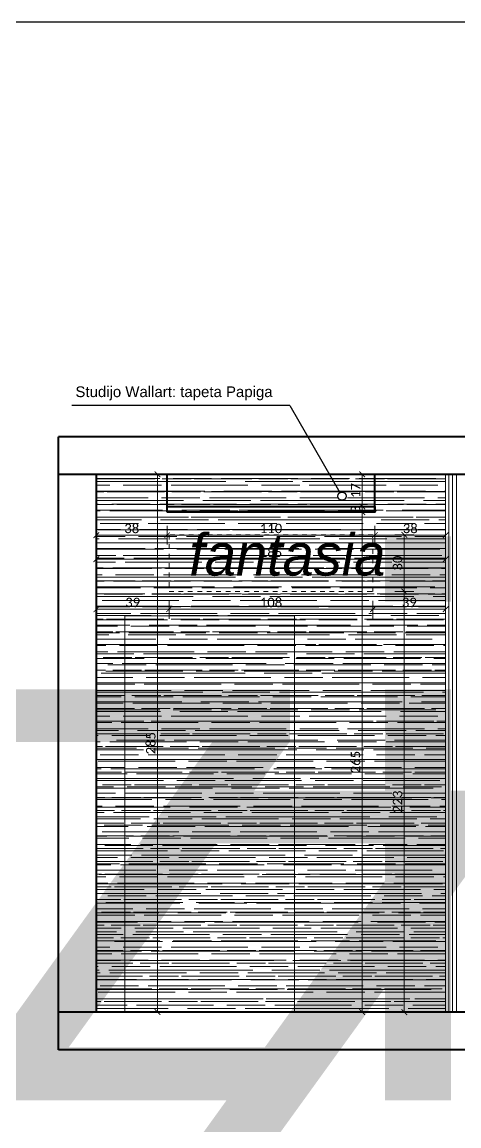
# Model space of a CAD drawing. Header units: centimetres. Extents: x -26724 to 60145, y -23645 to 6771.
# Drawn here: x 5896 to 6127, y 4345 to 4930 of the extents above; entities that cross this region are included whole.
import ezdxf

# ---------------------------------------------------------------- set-up
doc = ezdxf.new("R2010")
doc.units = ezdxf.units.CM
doc.linetypes.add('DALEKOVOD_VN', pattern=[5, 2.5, -2.5])
for name, color, linetype, lineweight in [('2.IZGLED', 7, 'Continuous', 13), ('4.KOTE', 88, 'Continuous', 15), ('zid', 7, 'Continuous', 40)]:
    doc.layers.add(name, color=color, linetype=linetype, lineweight=lineweight)
doc.layers.add('3.IZGLED 2', color=7, linetype='Continuous', lineweight=9, true_color=0x4a4a4a)
doc.layers.add('tekst', color=7, linetype='Continuous')
doc.layers.add('tekst @ 50', color=7, linetype='Continuous')
doc.styles.add('Notes', font='arial.ttf', dxfattribs={"height": 3})
doc.styles.get("Standard").update_dxf_attribs({"font": 'calibri.ttf'})
doc.dimstyles.new('ja 1 30 izgledi zidova', dxfattribs={"dimtxt": 5, "dimasz": 3, "dimexe": 5, "dimexo": 5, "dimgap": 1, "dimtad": 1, "dimdec": 0, "dimtxsty": 'Standard', "dimblk": 'ARCHTICK', "dimcen": 2.5, "dimclrd": 256, "dimclrt": 7, "dimadec": 0, "dimazin": 0, "dimtfac": 1, "dimtdec": 0, "dimtix": 1, "dimtmove": 1, "dimatfit": 3, "dimldrblk": 'ARCHTICK', "dimfxl": 5, "dimfxlon": 1, "dimlwd": 0, "dimlwe": 9, "dimarcsym": 0})

# ---------------------------------------------------------------- blocks, each defined once
blk = doc.blocks.new('_ArchTick')
at = {"color": 0, "linetype": 'ByBlock', "const_width": 0.15}
blk.add_lwpolyline([(-0.5, -0.5), (0.5, 0.5)], dxfattribs=at)
blk = doc.blocks.new('*D2204')
at = {"layer": '4.KOTE', "color": 0, "lineweight": 9, "transparency": 16777216}
for p, q in [((6080.88, 4670.25), (6070.88, 4670.25)), ((6080.88, 4405.25), (6070.88, 4405.25))]:
    blk.add_line(p, q, dxfattribs=at)
at = {"layer": '4.KOTE', "lineweight": 0, "transparency": 16777216}
blk.add_line((6075.88, 4670.25), (6075.88, 4405.25), dxfattribs=at)
at = {"layer": 'Defpoints', "color": 0, "transparency": 16777216}
for p in [(6088.35, 4670.25), (6075.88, 4405.25), (6088.35, 4405.25)]:
    blk.add_point(p, dxfattribs=at)
at = {"layer": '4.KOTE', "lineweight": 0, "transparency": 16777216, "xscale": 3, "yscale": 3, "zscale": 3}
for p, rotation in [((6075.88, 4670.25), 90), ((6075.88, 4405.25), 270)]:
    blk.add_blockref('_ArchTick', p, dxfattribs=dict(at, rotation=rotation))
at = {"layer": '4.KOTE', "color": 7, "transparency": 16777216, "insert": (6072.32, 4537.75), "char_height": 5, "attachment_point": 5, "rotation": 90}
blk.add_mtext('265', dxfattribs=at)
blk = doc.blocks.new('*D2205')
at = {"layer": '4.KOTE', "lineweight": 0, "transparency": 16777216}
for p, q in [((6075.88, 4673.25), (6075.88, 4676.25)), ((6075.88, 4670.25), (6075.88, 4673.25)), ((6075.88, 4670.25), (6075.88, 4667.25))]:
    blk.add_line(p, q, dxfattribs=at)
at = {"layer": '4.KOTE', "color": 0, "lineweight": 9, "transparency": 16777216}
for p, q in [((6080.88, 4673.25), (6070.88, 4673.25)), ((6080.88, 4670.25), (6070.88, 4670.25))]:
    blk.add_line(p, q, dxfattribs=at)
at = {"layer": 'Defpoints', "color": 0, "transparency": 16777216}
for p in [(6075.88, 4673.25), (6088.35, 4673.25), (6088.35, 4670.25)]:
    blk.add_point(p, dxfattribs=at)
at = {"layer": '4.KOTE', "lineweight": 0, "transparency": 16777216, "xscale": 3, "yscale": 3, "zscale": 3}
for p, rotation in [((6075.88, 4673.25), 270), ((6075.88, 4670.25), 90)]:
    blk.add_blockref('_ArchTick', p, dxfattribs=dict(at, rotation=rotation))
at = {"layer": '4.KOTE', "color": 7, "transparency": 16777216, "insert": (6072.32, 4671.75), "char_height": 5, "attachment_point": 5, "rotation": 90}
blk.add_mtext('3', dxfattribs=at)
blk = doc.blocks.new('*D2206')
at = {"layer": '4.KOTE', "color": 0, "lineweight": 9, "transparency": 16777216}
for p, q in [((6080.88, 4690.25), (6070.88, 4690.25)), ((6080.88, 4673.25), (6070.88, 4673.25))]:
    blk.add_line(p, q, dxfattribs=at)
at = {"layer": '4.KOTE', "lineweight": 0, "transparency": 16777216}
blk.add_line((6075.88, 4673.25), (6075.88, 4690.25), dxfattribs=at)
at = {"layer": 'Defpoints', "color": 0, "transparency": 16777216}
for p in [(6075.88, 4690.25), (6088.35, 4690.25), (6088.35, 4673.25)]:
    blk.add_point(p, dxfattribs=at)
at = {"layer": '4.KOTE', "lineweight": 0, "transparency": 16777216, "xscale": 3, "yscale": 3, "zscale": 3}
for p, rotation in [((6075.88, 4690.25), 90), ((6075.88, 4673.25), 270)]:
    blk.add_blockref('_ArchTick', p, dxfattribs=dict(at, rotation=rotation))
at = {"layer": '4.KOTE', "color": 7, "transparency": 16777216, "insert": (6072.36, 4681.75), "char_height": 5, "attachment_point": 5, "rotation": 90}
blk.add_mtext('17', dxfattribs=at)
blk = doc.blocks.new('*D2207')
at = {"layer": '4.KOTE', "color": 0, "lineweight": 9, "transparency": 16777216}
for p, q in [((5935.07, 4663.04), (5935.07, 4653.04)), ((5972.57, 4663.04), (5972.57, 4653.04))]:
    blk.add_line(p, q, dxfattribs=at)
at = {"layer": '4.KOTE', "lineweight": 0, "transparency": 16777216}
blk.add_line((5935.07, 4658.04), (5972.57, 4658.04), dxfattribs=at)
at = {"layer": 'Defpoints', "color": 0, "transparency": 16777216}
for p in [(5935.07, 4694.57), (5972.57, 4694.57), (5972.57, 4658.04)]:
    blk.add_point(p, dxfattribs=at)
at = {"layer": '4.KOTE', "lineweight": 0, "transparency": 16777216, "xscale": 3, "yscale": 3, "zscale": 3, "rotation": 180}
blk.add_blockref('_ArchTick', (5935.07, 4658.04), dxfattribs=at)
at = {"layer": '4.KOTE', "lineweight": 0, "transparency": 16777216, "xscale": 3, "yscale": 3, "zscale": 3}
blk.add_blockref('_ArchTick', (5972.57, 4658.04), dxfattribs=at)
at = {"layer": '4.KOTE', "color": 7, "transparency": 16777216, "insert": (5953.82, 4661.6), "char_height": 5, "attachment_point": 5}
blk.add_mtext('38', dxfattribs=at)
blk = doc.blocks.new('*D2265')
at = {"layer": '4.KOTE', "color": 0, "lineweight": 9, "transparency": 16777216}
for p, q in [((6082.57, 4663.04), (6082.57, 4653.04)), ((6120.07, 4653.34), (6120.07, 4653.04))]:
    blk.add_line(p, q, dxfattribs=at)
at = {"layer": '4.KOTE', "lineweight": 0, "transparency": 16777216}
blk.add_line((6120.07, 4658.04), (6082.57, 4658.04), dxfattribs=at)
at = {"layer": 'Defpoints', "color": 0, "transparency": 16777216}
for p in [(6082.57, 4690.25), (6120.07, 4690.25, 1216.69), (6082.57, 4658.04)]:
    blk.add_point(p, dxfattribs=at)
at = {"layer": '4.KOTE', "lineweight": 0, "transparency": 16777216, "xscale": 3, "yscale": 3, "zscale": 3, "rotation": 180}
blk.add_blockref('_ArchTick', (6082.57, 4658.04), dxfattribs=at)
at = {"layer": '4.KOTE', "lineweight": 0, "transparency": 16777216, "xscale": 3, "yscale": 3, "zscale": 3}
blk.add_blockref('_ArchTick', (6120.07, 4658.04), dxfattribs=at)
at = {"layer": '4.KOTE', "color": 7, "transparency": 16777216, "insert": (6101.32, 4661.6), "char_height": 5, "attachment_point": 5}
blk.add_mtext('38', dxfattribs=at)
blk = doc.blocks.new('*D2266')
at = {"layer": '4.KOTE', "color": 0, "lineweight": 9, "transparency": 16777216}
for p, q in [((5972.57, 4663.04), (5972.57, 4653.04)), ((6082.57, 4663.04), (6082.57, 4653.04))]:
    blk.add_line(p, q, dxfattribs=at)
at = {"layer": '4.KOTE', "lineweight": 0, "transparency": 16777216}
blk.add_line((5972.57, 4658.04), (6082.57, 4658.04), dxfattribs=at)
at = {"layer": 'Defpoints', "color": 0, "transparency": 16777216}
for p in [(5972.57, 4670.25), (6082.57, 4670.25), (6082.57, 4658.04)]:
    blk.add_point(p, dxfattribs=at)
at = {"layer": '4.KOTE', "lineweight": 0, "transparency": 16777216, "xscale": 3, "yscale": 3, "zscale": 3, "rotation": 180}
blk.add_blockref('_ArchTick', (5972.57, 4658.04), dxfattribs=at)
at = {"layer": '4.KOTE', "lineweight": 0, "transparency": 16777216, "xscale": 3, "yscale": 3, "zscale": 3}
blk.add_blockref('_ArchTick', (6082.57, 4658.04), dxfattribs=at)
at = {"layer": '4.KOTE', "color": 7, "transparency": 16777216, "insert": (6027.57, 4661.6), "char_height": 5, "attachment_point": 5}
blk.add_mtext('110', dxfattribs=at)
blk = doc.blocks.new('*D2267')
at = {"layer": '4.KOTE', "color": 0, "lineweight": 9, "transparency": 16777216}
for p, q in [((5967.46, 4690.25), (5972.46, 4690.25)), ((5962.46, 4405.25), (5972.46, 4405.25))]:
    blk.add_line(p, q, dxfattribs=at)
at = {"layer": '4.KOTE', "lineweight": 0, "transparency": 16777216}
blk.add_line((5967.46, 4690.25), (5967.46, 4405.25), dxfattribs=at)
at = {"layer": 'Defpoints', "color": 0, "transparency": 16777216}
for p in [(5965.65, 4690.25), (5950.07, 4405.25), (5967.46, 4405.25)]:
    blk.add_point(p, dxfattribs=at)
at = {"layer": '4.KOTE', "lineweight": 0, "transparency": 16777216, "xscale": 3, "yscale": 3, "zscale": 3}
for p, rotation in [((5967.46, 4690.25), 90), ((5967.46, 4405.25), 270)]:
    blk.add_blockref('_ArchTick', p, dxfattribs=dict(at, rotation=rotation))
at = {"layer": '4.KOTE', "color": 7, "transparency": 16777216, "insert": (5963.9, 4547.75), "char_height": 5, "attachment_point": 5, "rotation": 90}
blk.add_mtext('285', dxfattribs=at)
blk = doc.blocks.new('*D2208')
at = {"layer": '4.KOTE', "color": 0, "lineweight": 9, "transparency": 16777216}
for p, q in [((5935.07, 4650.33), (5935.07, 4640.33)), ((6120.07, 4650.33), (6120.07, 4640.33))]:
    blk.add_line(p, q, dxfattribs=at)
at = {"layer": '4.KOTE', "lineweight": 0, "transparency": 16777216}
blk.add_line((5935.07, 4645.33), (6120.07, 4645.33), dxfattribs=at)
at = {"layer": 'Defpoints', "color": 0, "transparency": 16777216}
for p in [(5935.07, 4690.25), (6120.07, 4690.25), (6120.07, 4645.33)]:
    blk.add_point(p, dxfattribs=at)
at = {"layer": '4.KOTE', "lineweight": 0, "transparency": 16777216, "xscale": 3, "yscale": 3, "zscale": 3, "rotation": 180}
blk.add_blockref('_ArchTick', (5935.07, 4645.33), dxfattribs=at)
at = {"layer": '4.KOTE', "lineweight": 0, "transparency": 16777216, "xscale": 3, "yscale": 3, "zscale": 3}
blk.add_blockref('_ArchTick', (6120.07, 4645.33), dxfattribs=at)
at = {"layer": '4.KOTE', "color": 7, "transparency": 16777216, "insert": (6027.57, 4648.9), "char_height": 5, "attachment_point": 5}
blk.add_mtext('185', dxfattribs=at)
blk = doc.blocks.new('*D2277')
at = {"layer": '4.KOTE', "color": 0, "lineweight": 9, "transparency": 16777216}
for p, q in [((6093.17, 4658.21), (6103.17, 4658.21)), ((6093.17, 4628.21), (6103.17, 4628.21))]:
    blk.add_line(p, q, dxfattribs=at)
at = {"layer": '4.KOTE', "lineweight": 0, "transparency": 16777216}
blk.add_line((6098.17, 4628.21), (6098.17, 4658.21), dxfattribs=at)
at = {"layer": 'Defpoints', "color": 0, "transparency": 16777216}
for p in [(6081.57, 4658.21), (6098.17, 4658.21), (6081.57, 4628.21)]:
    blk.add_point(p, dxfattribs=at)
at = {"layer": '4.KOTE', "lineweight": 0, "transparency": 16777216, "xscale": 3, "yscale": 3, "zscale": 3}
for p, rotation in [((6098.17, 4658.21), 90), ((6098.17, 4628.21), 270)]:
    blk.add_blockref('_ArchTick', p, dxfattribs=dict(at, rotation=rotation))
at = {"layer": '4.KOTE', "color": 7, "transparency": 16777216, "insert": (6094.61, 4643.21), "char_height": 5, "attachment_point": 5, "rotation": 90}
blk.add_mtext('30', dxfattribs=at)
blk = doc.blocks.new('*D2278')
at = {"layer": '4.KOTE', "color": 0, "lineweight": 9, "transparency": 16777216}
for p, q in [((6093.17, 4628.21), (6103.17, 4628.21)), ((6098.17, 4405.25), (6103.17, 4405.25))]:
    blk.add_line(p, q, dxfattribs=at)
at = {"layer": '4.KOTE', "lineweight": 0, "transparency": 16777216}
blk.add_line((6098.17, 4628.21), (6098.17, 4405.25), dxfattribs=at)
at = {"layer": 'Defpoints', "color": 0, "transparency": 16777216}
for p in [(6081.57, 4628.21), (6093.55, 4405.25), (6098.17, 4405.25)]:
    blk.add_point(p, dxfattribs=at)
at = {"layer": '4.KOTE', "lineweight": 0, "transparency": 16777216, "xscale": 3, "yscale": 3, "zscale": 3}
for p, rotation in [((6098.17, 4628.21), 90), ((6098.17, 4405.25), 270)]:
    blk.add_blockref('_ArchTick', p, dxfattribs=dict(at, rotation=rotation))
at = {"layer": '4.KOTE', "color": 7, "transparency": 16777216, "insert": (6094.61, 4516.73), "char_height": 5, "attachment_point": 5, "rotation": 90}
blk.add_mtext('223', dxfattribs=at)
blk = doc.blocks.new('*D2279')
at = {"layer": '4.KOTE', "color": 0, "lineweight": 9, "transparency": 16777216}
for p, q in [((6081.57, 4623.21), (6081.57, 4613.77)), ((6120.07, 4613.83), (6120.07, 4613.77))]:
    blk.add_line(p, q, dxfattribs=at)
at = {"layer": '4.KOTE', "lineweight": 0, "transparency": 16777216}
blk.add_line((6120.07, 4618.77), (6081.57, 4618.77), dxfattribs=at)
at = {"layer": 'Defpoints', "color": 0, "transparency": 16777216}
for p in [(6081.57, 4628.21), (6081.57, 4618.77), (6120.07, 4621.9, 1216.69)]:
    blk.add_point(p, dxfattribs=at)
at = {"layer": '4.KOTE', "lineweight": 0, "transparency": 16777216, "xscale": 3, "yscale": 3, "zscale": 3, "rotation": 180}
blk.add_blockref('_ArchTick', (6081.57, 4618.77), dxfattribs=at)
at = {"layer": '4.KOTE', "lineweight": 0, "transparency": 16777216, "xscale": 3, "yscale": 3, "zscale": 3}
blk.add_blockref('_ArchTick', (6120.07, 4618.77), dxfattribs=at)
at = {"layer": '4.KOTE', "color": 7, "transparency": 16777216, "insert": (6100.82, 4622.33), "char_height": 5, "attachment_point": 5}
blk.add_mtext('39', dxfattribs=at)
blk = doc.blocks.new('*D2280')
at = {"layer": '4.KOTE', "color": 0, "lineweight": 9, "transparency": 16777216}
for p, q in [((5973.57, 4623.21), (5973.57, 4613.77)), ((6081.57, 4623.21), (6081.57, 4613.77))]:
    blk.add_line(p, q, dxfattribs=at)
at = {"layer": '4.KOTE', "lineweight": 0, "transparency": 16777216}
blk.add_line((6081.57, 4618.77), (5973.57, 4618.77), dxfattribs=at)
at = {"layer": 'Defpoints', "color": 0, "transparency": 16777216}
for p in [(5973.57, 4628.21), (6081.57, 4628.21), (5973.57, 4618.77)]:
    blk.add_point(p, dxfattribs=at)
at = {"layer": '4.KOTE', "lineweight": 0, "transparency": 16777216, "xscale": 3, "yscale": 3, "zscale": 3, "rotation": 180}
blk.add_blockref('_ArchTick', (5973.57, 4618.77), dxfattribs=at)
at = {"layer": '4.KOTE', "lineweight": 0, "transparency": 16777216, "xscale": 3, "yscale": 3, "zscale": 3}
blk.add_blockref('_ArchTick', (6081.57, 4618.77), dxfattribs=at)
at = {"layer": '4.KOTE', "color": 7, "transparency": 16777216, "insert": (6027.57, 4622.33), "char_height": 5, "attachment_point": 5}
blk.add_mtext('108', dxfattribs=at)
blk = doc.blocks.new('*D2281')
at = {"layer": '4.KOTE', "color": 0, "lineweight": 9, "transparency": 16777216}
for p, q in [((5935.07, 4623.77), (5935.07, 4613.77)), ((5973.57, 4623.21), (5973.57, 4613.77))]:
    blk.add_line(p, q, dxfattribs=at)
at = {"layer": '4.KOTE', "lineweight": 0, "transparency": 16777216}
blk.add_line((5973.57, 4618.77), (5935.07, 4618.77), dxfattribs=at)
at = {"layer": 'Defpoints', "color": 0, "transparency": 16777216}
for p in [(5935.07, 4629.47), (5973.57, 4628.21), (5935.07, 4618.77)]:
    blk.add_point(p, dxfattribs=at)
at = {"layer": '4.KOTE', "lineweight": 0, "transparency": 16777216, "xscale": 3, "yscale": 3, "zscale": 3, "rotation": 180}
blk.add_blockref('_ArchTick', (5935.07, 4618.77), dxfattribs=at)
at = {"layer": '4.KOTE', "lineweight": 0, "transparency": 16777216, "xscale": 3, "yscale": 3, "zscale": 3}
blk.add_blockref('_ArchTick', (5973.57, 4618.77), dxfattribs=at)
at = {"layer": '4.KOTE', "color": 7, "transparency": 16777216, "insert": (5954.32, 4622.33), "char_height": 5, "attachment_point": 5}
blk.add_mtext('39', dxfattribs=at)
blk = doc.blocks.new('*U3253')
at = {"layer": 'tekst @ 50', "color": 240, "ltscale": 0.8, "insert": (10016.26, 4588.48, -1316.69), "char_height": 283.795, "attachment_point": 3, "style": 'Notes'}
blk.add_mtext_dynamic_manual_height_columns('svjetle{\\fArial|b0|i0|c238|p34;ći znak na zidu H=}2{\\fCalibri|b0|i0|c238|p34;1}0cm ', width=6247.4904, gutter_width=625, heights=[0], dxfattribs=at)
blk = doc.blocks.new('*U3254')
at = {"layer": 'tekst @ 50', "color": 240, "ltscale": 0.8, "insert": (8415.65, 4642.26, -1316.69), "char_height": 283.795, "attachment_point": 3, "style": 'Notes'}
blk.add_mtext_dynamic_manual_height_columns('svjetle{\\fArial|b0|i0|c238|p34;ći znak na zidu H=}2{\\fCalibri|b0|i0|c238|p34;40}cm ', width=6247.4904, gutter_width=625, heights=[0], dxfattribs=at)

msp = doc.modelspace()

# ---------------------------------------------------------------- hatches: boundary and pattern name
at = {"layer": '3.IZGLED 2'}
h = msp.add_hatch(dxfattribs=at)
h.set_pattern_fill('AR-RROOF', color=256, scale=0.2)
h.set_pattern_definition([(0, (-1525.941, 820.6236), (11.176, 5.08), [76.2, -10.16, 25.4, -5.08]), (0, (-1519.1843, 823.1636), (-5.08, 6.7564), [15.24, -1.6764, 30.48, -3.81]), (0, (-1523.4007, 824.9416), (26.416, 3.4036), [40.64, -7.112, 20.32, -5.08])])
h.paths.add_polyline_path([(6040.07, 4405.25), (6120.07, 4405.25), (6120.07, 4690.25), (5935.07, 4690.25), (5935.07, 4405.25), (5950.07, 4405.25), (5950.07, 4615.25), (6040.07, 4615.25)])
h.paths.add_polyline_path([(6040.07, 4615.25), (5950.07, 4615.25), (5950.07, 4405.25), (6040.07, 4405.25)], flags=17)

# ---------------------------------------------------------------- linework, layer by layer
at = {"layer": '2.IZGLED'}
for p, q in [((6121.76, 4690.25), (6121.76, 4405.25)), ((6123.76, 4690.25), (6123.76, 4405.25)), ((6125.76, 4690.25), (6125.76, 4405.25)), ((6121.76, 4685.25), (6121.76, 4405.25))]:
    msp.add_line(p, q, dxfattribs=at)
msp.add_lwpolyline([(5950.07, 4405.25), (5950.07, 4615.25), (6040.07, 4615.25), (6040.07, 4405.25)], dxfattribs=at)
at = {"layer": '3.IZGLED 2'}
for q in [(6120.07, 4690.25, 1216.69), (6120.07, 4685.25, 1216.69)]:
    msp.add_line((6120.07, 4405.25, 1216.69), q, dxfattribs=at)
msp.add_lwpolyline([(5950.07, 4405.25), (5950.07, 4615.25), (6040.07, 4615.25), (6040.07, 4405.25)], dxfattribs=at)
at = {"layer": '4.KOTE', "linetype": 'DALEKOVOD_VN'}
msp.add_lwpolyline([(5973.57, 4628.21), (6081.57, 4628.21), (6081.57, 4658.21), (5973.57, 4658.21), (5973.57, 4628.21)], dxfattribs=at)
at = {"layer": 'tekst'}
msp.add_line((6037.55, 4726.85), (6064.06, 4680.61), dxfattribs=at)
at = {"layer": 'tekst', "ltscale": 0.8}
msp.add_lwpolyline([(6037.55, 4726.85), (5922.07, 4726.85)], dxfattribs=at)
at = {"layer": 'tekst', "color": 30}
msp.add_circle((6065.14, 4678.73), 2.16, dxfattribs=at)
at = {"layer": 'zid'}
for p, q in [((5915.07, 4385.25), (5915.07, 4710.25)), ((6775.07, 4710.25), (5915.07, 4710.25)), ((6775.07, 4690.25), (5915.07, 4690.25)), ((5935.07, 4405.25), (5935.07, 4690.25)), ((6775.07, 4405.25), (5915.07, 4405.25)), ((6775.07, 4385.25), (5915.07, 4385.25))]:
    msp.add_line(p, q, dxfattribs=at)
at = {"layer": 'zid', "color": 30}
for p, q in [((5972.57, 4670.25), (5972.57, 4690.25)), ((6082.57, 4670.25), (6082.57, 4690.25))]:
    msp.add_line(p, q, dxfattribs=at)
at = {"layer": 'zid', "lineweight": 25, "ltscale": 12}
msp.add_lwpolyline([(5732.84, 4039.02), (6992.84, 4039.02), (6992.84, 4930.02), (5732.84, 4930.02)], close=True, dxfattribs=at)
at = {"layer": 'zid', "color": 30}
msp.add_lwpolyline([(5972.57, 4670.25), (5972.57, 4673.25), (6082.57, 4673.25), (6082.57, 4670.25), (5972.57, 4670.25)], dxfattribs=at)

# ---------------------------------------------------------------- block references
at = {"layer": 'tekst', "color": 3, "lineweight": 50}
for name in ['*U3254', '*U3253']:
    msp.add_blockref(name, (0, 0), dxfattribs=at)

# ---------------------------------------------------------------- texts
at = {"color": 7, "true_color": 0xffffff, "insert": (5984.24, 4658.8, -37.44), "char_height": 22.1838, "attachment_point": 1}
msp.add_mtext_dynamic_manual_height_columns('{\\fBell MT|b0|i1|c0|p18;fantasia}', width=505.2206, gutter_width=12.5, heights=[0], dxfattribs=at)
at = {"layer": 'tekst @ 50', "ltscale": 0.8, "insert": (5923.97, 4736.91), "char_height": 5.6759, "attachment_point": 1, "style": 'Notes'}
msp.add_mtext_dynamic_manual_height_columns('Studijo Wallart: {\\fArial|b0|i0|c238|p34;tapeta} Papiga', width=290.6445, gutter_width=750, heights=[0], dxfattribs=at)

# ---------------------------------------------------------------- dimensions: what is measured, and where the dimension line sits
at = {"layer": '4.KOTE'}
for base, p1, p2, picture, middle in [((5972.5668057, 4658.0370078), (5935.0668056, 4694.5707051), (5972.5668057, 4694.5707051), '*D2207', (5953.8168056, 4661.5985462)), ((6120.07, 4645.33), (5935.07, 4690.25), (6120.07, 4690.25), '*D2208', (6027.57, 4648.9)), ((6082.56680565, 4658.03700776), (6120.06680572, 4690.24917704, 1216.69185908), (6082.56680565, 4690.24917704), '*D2265', (6101.31680568, 4661.59854622)), ((6082.57, 4658.04), (5972.57, 4670.25), (6082.57, 4670.25), '*D2266', (6027.57, 4661.6)), ((5935.0668056, 4618.7665453), (5973.5668057, 4628.2113463), (5935.0668056, 4629.4681879), '*D2281', (5954.3168056, 4622.3280837)), ((5973.57, 4618.77), (6081.57, 4628.21), (5973.57, 4628.21), '*D2280', (6027.57, 4622.33)), ((6081.56680565, 4618.76654528), (6120.06680572, 4621.89684233, 1216.69185908), (6081.56680565, 4628.21134632), '*D2279', (6100.81680568, 4622.32808374))]:
    dim = msp.add_linear_dim(base=base, p1=p1, p2=p2, dimstyle='ja 1 30 izgledi zidova', dxfattribs=at)
    dim.commit()
    dim.dimension.update_dxf_attribs({"geometry": picture, "text_midpoint": middle})
for base, p1, p2, picture, middle in [((5967.46, 4405.25), (5965.65, 4690.25), (5950.07, 4405.25), '*D2267', (5963.9, 4547.75)), ((6075.88, 4690.25), (6088.35, 4673.25), (6088.35, 4690.25), '*D2206', (6072.36, 4681.75)), ((6075.88, 4673.25), (6088.35, 4670.25), (6088.35, 4673.25), '*D2205', (6072.32, 4671.75)), ((6075.88, 4405.25), (6088.35, 4670.25), (6088.35, 4405.25), '*D2204', (6072.32, 4537.75)), ((6098.17, 4658.21), (6081.57, 4628.21), (6081.57, 4658.21), '*D2277', (6094.61, 4643.21)), ((6098.17, 4405.25), (6081.57, 4628.21), (6093.55, 4405.25), '*D2278', (6094.61, 4516.73))]:
    dim = msp.add_linear_dim(base=base, p1=p1, p2=p2, angle=90, dimstyle='ja 1 30 izgledi zidova', dxfattribs=at)
    dim.commit()
    dim.dimension.update_dxf_attribs({"geometry": picture, "text_midpoint": middle})

doc.saveas('drawing.dxf')
